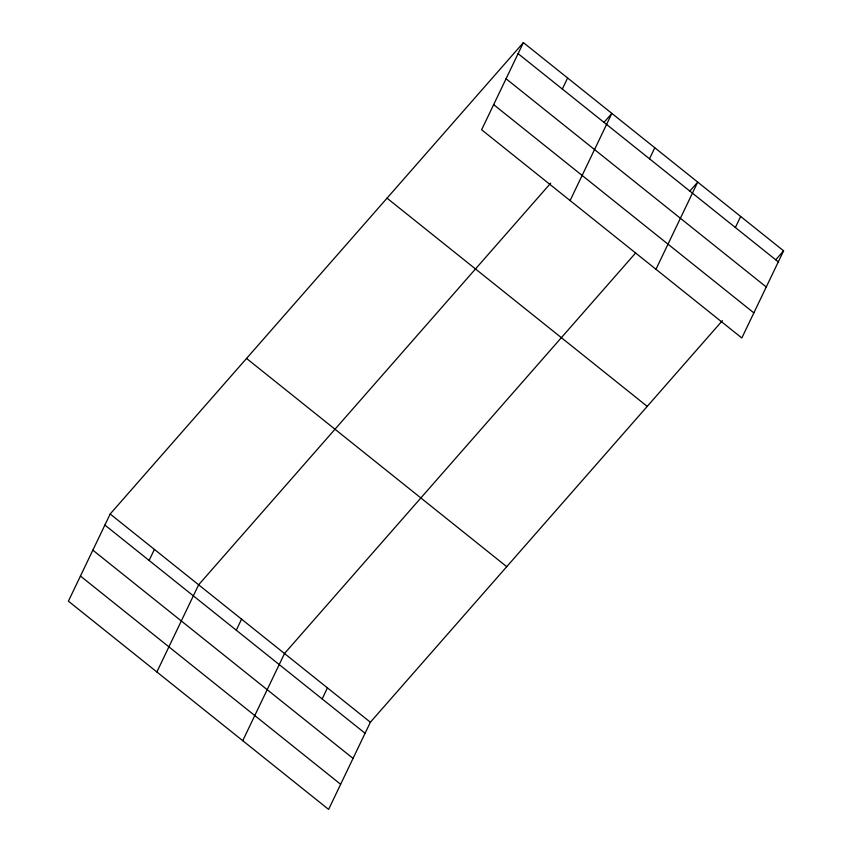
<?xml version="1.0" encoding="UTF-8"?>
<svg xmlns="http://www.w3.org/2000/svg" width="852" height="852" viewBox="0 0 852 852"><rect width="100%" height="100%" fill="white"/><g stroke="black" fill="none" stroke-linecap="round" stroke-linejoin="round"><path stroke-width="1.28" d="M523.394 42.6L481.625 129.76L741.826 337.988L783.595 250.829L523.394 42.6L110.174 514.012L68.405 601.171L328.606 809.4L370.375 722.24L722.4 320.629M149.111 560.456L154.404 549.412M156.875 671.972L198.633 584.802L550.669 183.201M236.281 630.203L241.574 619.159M242.745 740.686L284.504 653.516L635.667 252.916M562.331 89.045L567.624 78.001M322.152 698.928L327.434 687.883M570.094 200.561L611.864 113.401L603.993 122.368M649.501 158.802L654.794 147.758M655.965 269.275L697.724 182.115L689.854 191.082M735.372 227.516L740.654 216.472M775.725 259.807L783.595 250.829M518.101 53.644L778.302 261.873M506.067 78.767L766.267 286.996M493.659 104.647L753.871 312.876M387.032 198.165L647.232 406.393M246.537 358.447L506.738 566.676M110.174 514.012L370.375 722.24M104.881 525.056L365.082 733.284M92.847 550.168L353.047 758.397M80.439 576.048L340.64 784.277"/></g></svg>
